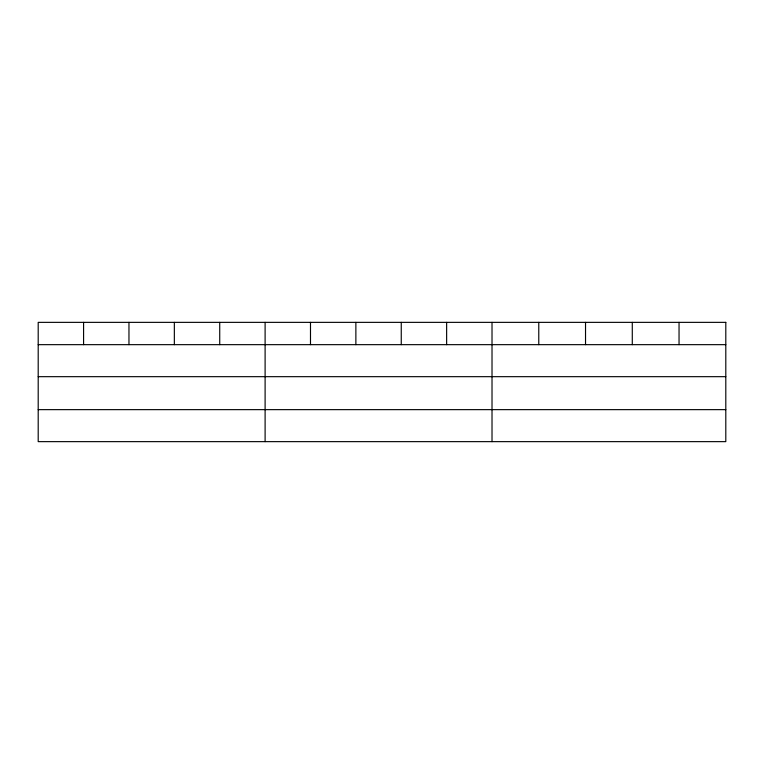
<?xml version="1.0" encoding="UTF-8"?>
<svg xmlns="http://www.w3.org/2000/svg" width="764" height="764" viewBox="0 0 764 764"><rect width="100%" height="100%" fill="white"/><g stroke="black" fill="none" stroke-linecap="round" stroke-linejoin="round"><path stroke-width="1.15" d="M38.2 344.659L725.8 344.659M38.2 376.671L725.8 376.671M38.2 409.638L725.8 409.638M679.043 322.36L679.043 344.659M632.286 322.36L632.286 344.659M585.53 322.36L585.53 344.659M538.773 322.36L538.773 344.659M492.016 322.36L492.016 441.64M446.634 322.36L446.634 344.659M401.253 322.36L401.253 344.659M355.871 322.36L355.871 344.659M310.49 322.36L310.49 344.659M265.108 322.36L265.108 441.64M219.726 322.36L219.726 344.659M174.345 322.36L174.345 344.659M128.963 322.36L128.963 344.659M83.582 322.36L83.582 344.659M725.8 322.36L38.2 322.36L38.2 441.64L725.8 441.64L725.8 322.36"/></g></svg>
